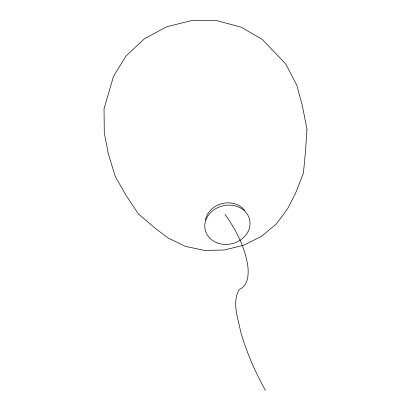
<?xml version="1.0" encoding="UTF-8"?>
<svg xmlns="http://www.w3.org/2000/svg" width="411" height="411" viewBox="0 0 411 411"><rect width="100%" height="100%" fill="white"/><g stroke="black" fill="none" stroke-linecap="round" stroke-linejoin="round"><path stroke-width="0.62" d="M205.469 220.008C208.896 202.721 233.535 196.669 244.632 210.35M225.012 214.388C235.698 229.348 244.488 246.168 247.602 264.443C248.871 273.217 248.696 285.357 239.259 289.55C231.696 302.234 238.108 318.484 240.687 331.785C246.585 352.242 255.056 371.914 265.501 390.45M306.96 129.316L305.476 151.582L303.41 173.144L295.401 193.591L287.649 208.649L276.403 223.944L261.437 236.376L243.723 245.233L224.365 250.006L204.534 250.402L185.438 246.369L168.284 238.092L155.096 228.213L138.373 213.895L126.357 195.847L115.363 176.699L108.427 154.289L104.281 132.789L104.04 108.864L113.487 76.364L126.167 55.829L144.359 38.834L166.768 26.746L191.696 20.55L217.208 20.735L241.339 27.229L262.28 39.435L285.635 63.844L296.768 85.108L302.47 106.264L306.96 129.316M217.491 242.999A22.8 19.487 -13 0 0 250.001 222.032A22.8 19.487 -13 0 0 214.737 209.266A22.8 19.487 -13 0 0 217.491 242.999"/></g></svg>
